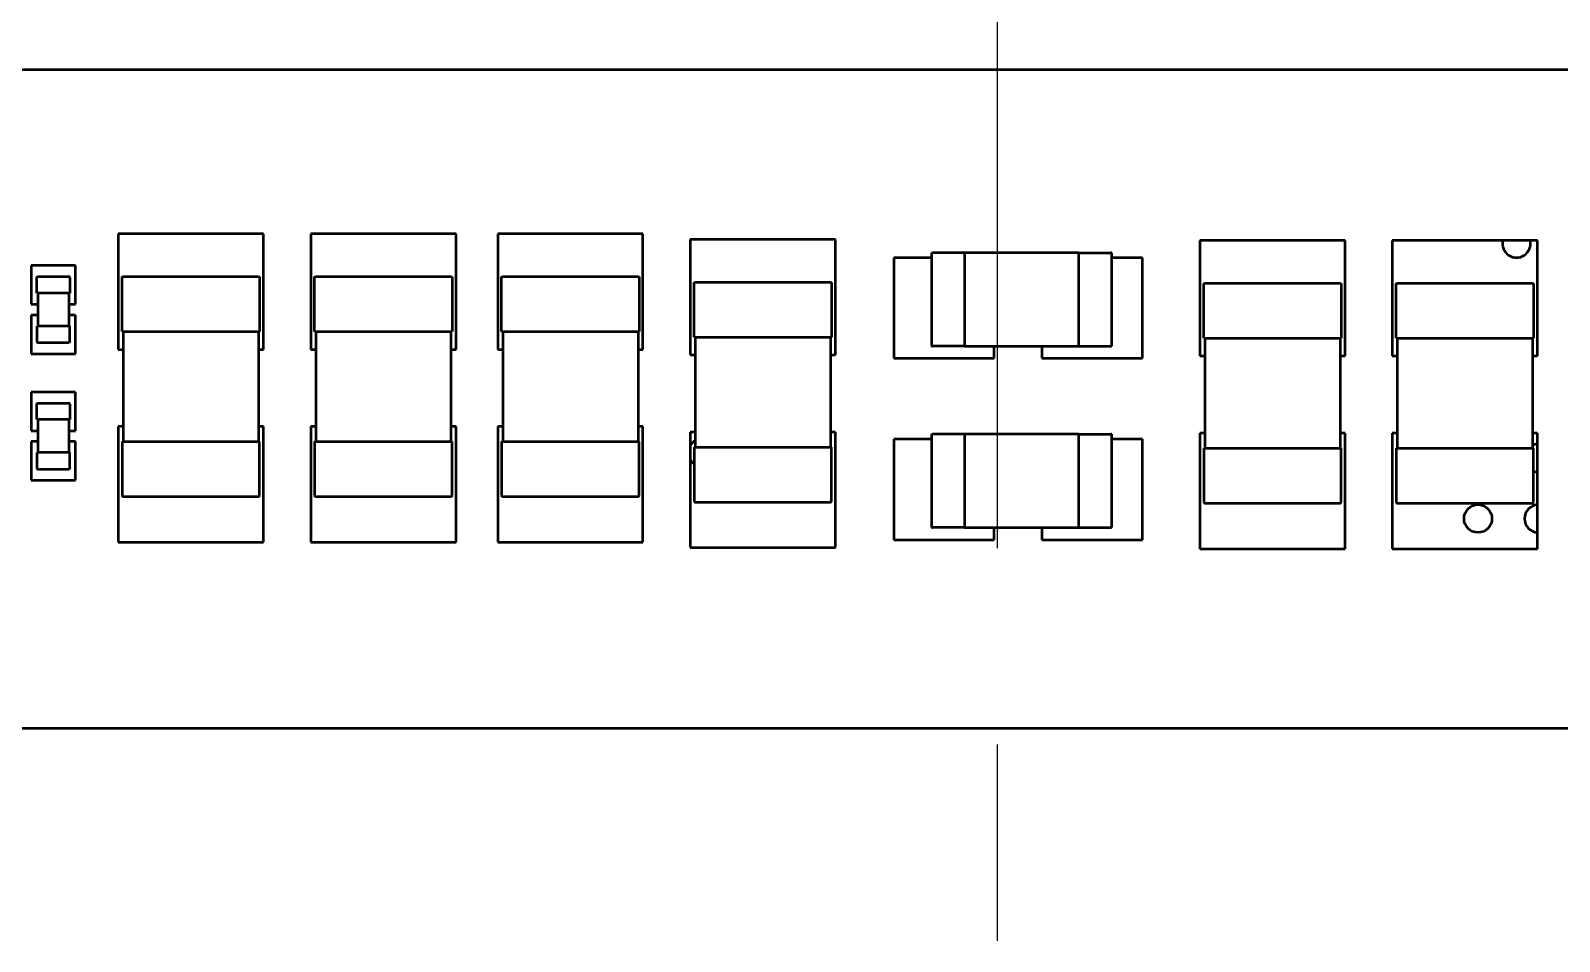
# Model space of a CAD drawing. Header units: millimetres. Extents: x 22 to 202, y 169 to 282.
# Drawn here: x 107.06 to 120.96, y 229.46 to 237.74 of the extents above; entities that cross this region are included whole.
import ezdxf

# ---------------------------------------------------------------- set-up
doc = ezdxf.new("R2010")
doc.units = ezdxf.units.MM
doc.header["$LTSCALE"] = 0.75
doc.linetypes.add('CENTER2', pattern=[28.575, 19.05, -3.175, 3.175, -3.175])
doc.layers.add('Smart Centers', color=7, linetype='CENTER2', lineweight=25)
doc.layers.add('Visible', color=7, linetype='Continuous', lineweight=50)

# ---------------------------------------------------------------- blocks, each defined once
blk = doc.blocks.new('*U21')
at = {"layer": 'Smart Centers', "color": 0, "ltscale": 0.75, "transparency": 16777216}
blk.add_line((0, -19.000016), (0, 19.000016), dxfattribs=at)

msp = doc.modelspace()

# ---------------------------------------------------------------- linework, layer by layer
at = {"layer": 'Visible'}
for p, q in [((95.352, 237.386), (136.351, 237.386)), ((107.859, 235.891), (107.859, 234.84)), ((109.179, 235.891), (107.859, 235.891)), ((109.179, 234.84), (109.179, 235.891)), ((109.609, 235.891), (109.609, 234.84)), ((110.93, 235.891), (109.609, 235.891)), ((110.93, 234.84), (110.93, 235.891)), ((111.309, 235.891), (111.309, 234.84)), ((112.63, 235.891), (111.309, 235.891)), ((112.63, 234.84), (112.63, 235.891)), ((113.06, 235.841), (113.06, 234.79)), ((114.381, 235.841), (113.06, 235.841)), ((114.381, 234.79), (114.381, 235.841)), ((117.692, 235.831), (117.692, 234.781)), ((119.013, 235.831), (117.692, 235.831)), ((119.013, 234.781), (119.013, 235.831)), ((119.442, 235.831), (119.442, 234.781)), ((120.763, 235.831), (119.442, 235.831)), ((120.763, 234.781), (120.763, 235.831)), ((114.91, 235.674), (114.91, 234.76)), ((115.254, 235.674), (114.91, 235.674)), ((115.254, 235.72), (115.254, 234.87)), ((115.254, 235.72), (115.261, 235.72)), ((115.554, 235.72), (115.261, 235.72)), ((115.554, 235.72), (115.554, 234.87)), ((116.594, 235.72), (115.554, 235.72)), ((116.594, 235.72), (116.886, 235.72)), ((116.594, 234.87), (116.594, 235.72)), ((116.894, 235.72), (116.886, 235.72)), ((116.894, 234.87), (116.894, 235.72)), ((117.171, 235.674), (116.894, 235.674)), ((117.171, 234.76), (117.171, 235.674)), ((107.068, 235.603), (107.068, 235.251)), ((107.47, 235.603), (107.068, 235.603)), ((107.119, 235.352), (107.119, 235.492)), ((107.129, 235.502), (107.409, 235.502)), ((107.419, 235.492), (107.419, 235.352)), ((107.47, 235.251), (107.47, 235.603)), ((107.894, 235.002), (107.894, 235.492)), ((107.904, 235.502), (109.134, 235.502)), ((109.144, 235.492), (109.144, 235.002)), ((109.644, 235.002), (109.644, 235.492)), ((109.654, 235.502), (110.884, 235.502)), ((110.894, 235.492), (110.894, 235.002)), ((111.345, 235.002), (111.345, 235.492)), ((111.355, 235.502), (112.585, 235.502)), ((112.595, 235.492), (112.595, 235.002)), ((107.119, 235.352), (107.129, 235.352)), ((107.409, 235.352), (107.129, 235.352)), ((107.129, 235.352), (107.129, 235.052)), ((107.409, 235.352), (107.419, 235.352)), ((107.409, 235.352), (107.409, 235.052)), ((113.095, 234.952), (113.095, 235.442)), ((113.105, 235.452), (114.335, 235.452)), ((114.345, 235.442), (114.345, 234.952)), ((117.728, 234.942), (117.728, 235.432)), ((117.738, 235.442), (118.968, 235.442)), ((118.978, 235.432), (118.978, 234.942)), ((119.478, 234.942), (119.478, 235.432)), ((119.488, 235.442), (120.718, 235.442)), ((120.728, 235.432), (120.728, 234.942)), ((107.068, 235.251), (107.129, 235.251)), ((107.409, 235.251), (107.47, 235.251)), ((107.068, 235.153), (107.068, 234.801)), ((107.129, 235.153), (107.068, 235.153)), ((107.47, 235.153), (107.409, 235.153)), ((107.47, 234.801), (107.47, 235.153)), ((107.119, 235.052), (107.129, 235.052)), ((107.119, 235.052), (107.119, 234.912)), ((107.409, 235.052), (107.129, 235.052)), ((107.409, 235.052), (107.419, 235.052)), ((107.419, 234.912), (107.419, 235.052)), ((107.894, 235.002), (107.904, 235.002)), ((107.904, 235.002), (109.134, 235.002)), ((107.904, 235.002), (107.904, 234.002)), ((109.134, 235.002), (109.144, 235.002)), ((109.134, 235.002), (109.134, 234.002)), ((109.644, 235.002), (109.654, 235.002)), ((109.654, 235.002), (110.884, 235.002)), ((109.654, 235.002), (109.654, 234.002)), ((110.884, 235.002), (110.894, 235.002)), ((110.884, 235.002), (110.884, 234.002)), ((111.345, 235.002), (111.355, 235.002)), ((111.355, 235.002), (112.585, 235.002)), ((111.355, 235.002), (111.355, 234.002)), ((112.585, 235.002), (112.595, 235.002)), ((112.585, 235.002), (112.585, 234.002)), ((113.095, 234.952), (113.105, 234.952)), ((113.105, 234.952), (114.335, 234.952)), ((113.105, 234.952), (113.105, 233.952)), ((114.335, 234.952), (114.345, 234.952)), ((114.335, 234.952), (114.335, 233.952)), ((117.728, 234.942), (117.738, 234.942)), ((117.738, 234.942), (118.968, 234.942)), ((117.738, 234.942), (117.738, 233.942)), ((118.968, 234.942), (118.978, 234.942)), ((118.968, 234.942), (118.968, 233.942)), ((119.478, 234.942), (119.488, 234.942)), ((119.488, 234.942), (120.718, 234.942)), ((119.488, 234.942), (119.488, 233.942)), ((120.718, 234.942), (120.728, 234.942)), ((120.718, 234.942), (120.718, 233.942)), ((107.068, 234.801), (107.47, 234.801)), ((107.129, 234.902), (107.409, 234.902)), ((107.859, 234.84), (107.904, 234.84)), ((109.134, 234.84), (109.179, 234.84)), ((109.609, 234.84), (109.654, 234.84)), ((110.884, 234.84), (110.93, 234.84)), ((111.309, 234.84), (111.355, 234.84)), ((112.585, 234.84), (112.63, 234.84)), ((113.06, 234.79), (113.105, 234.79)), ((114.335, 234.79), (114.381, 234.79)), ((115.254, 234.87), (115.261, 234.87)), ((115.554, 234.87), (115.261, 234.87)), ((115.554, 234.87), (116.594, 234.87)), ((115.824, 234.76), (115.824, 234.87)), ((116.256, 234.87), (116.256, 234.76)), ((116.594, 234.87), (116.886, 234.87)), ((116.894, 234.87), (116.886, 234.87)), ((117.692, 234.781), (117.738, 234.781)), ((118.968, 234.781), (119.013, 234.781)), ((119.442, 234.781), (119.488, 234.781)), ((120.718, 234.781), (120.763, 234.781)), ((114.91, 234.76), (115.824, 234.76)), ((116.256, 234.76), (117.171, 234.76)), ((107.068, 234.453), (107.068, 234.101)), ((107.47, 234.453), (107.068, 234.453)), ((107.47, 234.101), (107.47, 234.453)), ((107.119, 234.202), (107.119, 234.342)), ((107.129, 234.352), (107.409, 234.352)), ((107.419, 234.342), (107.419, 234.202)), ((107.068, 234.101), (107.129, 234.101)), ((107.119, 234.202), (107.129, 234.202)), ((107.409, 234.202), (107.129, 234.202)), ((107.129, 234.202), (107.129, 233.902)), ((107.409, 234.202), (107.419, 234.202)), ((107.409, 234.202), (107.409, 233.902)), ((107.409, 234.101), (107.47, 234.101)), ((107.859, 234.139), (107.859, 233.088)), ((107.904, 234.139), (107.859, 234.139)), ((109.179, 234.139), (109.134, 234.139)), ((109.179, 233.088), (109.179, 234.139)), ((109.609, 234.139), (109.609, 233.088)), ((109.654, 234.139), (109.609, 234.139)), ((110.93, 234.139), (110.884, 234.139)), ((110.93, 233.088), (110.93, 234.139)), ((111.309, 234.139), (111.309, 233.088)), ((111.355, 234.139), (111.309, 234.139)), ((112.63, 234.139), (112.585, 234.139)), ((112.63, 233.088), (112.63, 234.139)), ((113.06, 234.088), (113.06, 233.038)), ((113.105, 234.088), (113.06, 234.088)), ((114.381, 234.088), (114.335, 234.088)), ((114.381, 233.038), (114.381, 234.088)), ((107.068, 234.003), (107.068, 233.651)), ((107.129, 234.003), (107.068, 234.003)), ((107.47, 234.003), (107.409, 234.003)), ((107.47, 233.651), (107.47, 234.003)), ((107.894, 234.002), (107.894, 233.512)), ((107.894, 234.002), (107.904, 234.002)), ((107.904, 234.002), (109.134, 234.002)), ((109.134, 234.002), (109.144, 234.002)), ((109.144, 233.512), (109.144, 234.002)), ((109.644, 234.002), (109.644, 233.512)), ((109.644, 234.002), (109.654, 234.002)), ((109.654, 234.002), (110.884, 234.002)), ((110.884, 234.002), (110.894, 234.002)), ((110.894, 233.512), (110.894, 234.002)), ((111.345, 234.002), (111.345, 233.512)), ((111.345, 234.002), (111.355, 234.002)), ((111.355, 234.002), (112.585, 234.002)), ((112.585, 234.002), (112.595, 234.002)), ((112.595, 233.512), (112.595, 234.002)), ((113.095, 233.952), (113.095, 233.462)), ((113.095, 233.952), (113.105, 233.952)), ((113.105, 233.952), (114.335, 233.952)), ((114.335, 233.952), (114.345, 233.952)), ((114.345, 233.462), (114.345, 233.952)), ((114.91, 234.024), (114.91, 233.11)), ((115.254, 234.024), (114.91, 234.024)), ((115.254, 234.07), (115.254, 233.22)), ((115.254, 234.07), (115.261, 234.07)), ((115.554, 234.07), (115.261, 234.07)), ((115.554, 234.07), (115.554, 233.22)), ((116.594, 234.07), (115.554, 234.07)), ((116.594, 234.07), (116.886, 234.07)), ((116.594, 233.22), (116.594, 234.07)), ((116.894, 234.07), (116.886, 234.07)), ((116.894, 233.22), (116.894, 234.07)), ((117.171, 234.024), (116.894, 234.024)), ((117.171, 233.11), (117.171, 234.024)), ((117.692, 234.079), (117.692, 233.028)), ((117.738, 234.079), (117.692, 234.079)), ((119.013, 234.079), (118.968, 234.079)), ((119.013, 233.028), (119.013, 234.079)), ((119.442, 234.079), (119.442, 233.028)), ((119.488, 234.079), (119.442, 234.079)), ((120.763, 234.079), (120.718, 234.079)), ((120.763, 233.028), (120.763, 234.079)), ((107.119, 233.902), (107.129, 233.902)), ((107.119, 233.902), (107.119, 233.762)), ((107.409, 233.902), (107.129, 233.902)), ((107.409, 233.902), (107.419, 233.902)), ((107.419, 233.762), (107.419, 233.902)), ((117.728, 233.942), (117.728, 233.452)), ((117.728, 233.942), (117.738, 233.942)), ((117.738, 233.942), (118.968, 233.942)), ((118.968, 233.942), (118.978, 233.942)), ((118.978, 233.452), (118.978, 233.942)), ((119.478, 233.942), (119.478, 233.452)), ((119.478, 233.942), (119.488, 233.942)), ((119.488, 233.942), (120.718, 233.942)), ((120.718, 233.942), (120.728, 233.942)), ((120.728, 233.452), (120.728, 233.942)), ((107.129, 233.752), (107.409, 233.752)), ((107.068, 233.651), (107.47, 233.651)), ((107.904, 233.502), (109.134, 233.502)), ((109.654, 233.502), (110.884, 233.502)), ((111.355, 233.502), (112.585, 233.502)), ((113.105, 233.452), (114.335, 233.452)), ((117.738, 233.442), (118.968, 233.442)), ((119.488, 233.442), (120.718, 233.442)), ((115.254, 233.22), (115.261, 233.22)), ((115.554, 233.22), (115.261, 233.22)), ((115.554, 233.22), (116.594, 233.22)), ((115.824, 233.11), (115.824, 233.22)), ((116.256, 233.22), (116.256, 233.11)), ((116.594, 233.22), (116.886, 233.22)), ((116.894, 233.22), (116.886, 233.22)), ((107.859, 233.088), (109.179, 233.088)), ((109.609, 233.088), (110.93, 233.088)), ((111.309, 233.088), (112.63, 233.088)), ((113.06, 233.038), (114.381, 233.038)), ((114.91, 233.11), (115.824, 233.11)), ((116.256, 233.11), (117.171, 233.11)), ((117.692, 233.028), (119.013, 233.028)), ((119.442, 233.028), (120.763, 233.028)), ((122.553, 231.393), (99.553, 231.393))]:
    msp.add_line(p, q, dxfattribs=at)
msp.add_circle((120.222, 233.302), 0.127, dxfattribs=at)
for centre, radius, start, end in [((120.572, 235.802), 0.127, 166.7347, 13.2653), ((107.409, 235.492), 0.01, 0, 90), ((107.129, 234.912), 0.01, 180, 270), ((107.409, 234.342), 0.01, 0, 90), ((113.17, 233.902), 0.127, 120.767, 150.429), ((120.772, 233.852), 0.127, 94.137, 115.4898), ((113.17, 233.902), 0.127, 209.571, 233.8113), ((107.129, 233.762), 0.01, 180, 270), ((120.772, 233.852), 0.127, 249.4238, 265.863), ((107.904, 233.512), 0.01, 180, 270), ((109.134, 233.512), 0.01, 270, 0), ((109.654, 233.512), 0.01, 180, 270), ((110.884, 233.512), 0.01, 270, 0), ((111.355, 233.512), 0.01, 180, 270), ((112.585, 233.512), 0.01, 270, 0), ((113.105, 233.462), 0.01, 180, 270), ((114.335, 233.462), 0.01, 270, 0), ((117.738, 233.452), 0.01, 180, 270), ((118.968, 233.452), 0.01, 270, 0), ((119.488, 233.452), 0.01, 180, 270), ((120.772, 233.302), 0.127, 94.137, 265.863), ((120.718, 233.452), 0.01, 270, 0)]:
    msp.add_arc(centre, radius, start, end, dxfattribs=at)
at = {"layer": 'Visible', "extrusion": (0, 0, -1)}
for centre, start, end in [((-107.129, 235.492), 0, 90), ((-107.904, 235.492), 0, 90), ((-109.134, 235.492), 90, 180), ((-109.654, 235.492), 0, 90), ((-110.884, 235.492), 90, 180), ((-111.355, 235.492), 0, 90), ((-112.585, 235.492), 90, 180), ((-113.105, 235.442), 0, 90), ((-114.335, 235.442), 90, 180), ((-117.738, 235.432), 0, 90), ((-118.968, 235.432), 90, 180), ((-119.488, 235.432), 0, 90), ((-120.718, 235.432), 90, 180), ((-107.409, 234.912), 180, 270), ((-107.129, 234.342), 0, 90), ((-107.409, 233.762), 180, 270)]:
    msp.add_arc(centre, 0.01, start, end, dxfattribs=at)

# ---------------------------------------------------------------- block references
at = {"layer": 'Smart Centers', "ltscale": 0.75}
msp.add_blockref('*U21', (115.852, 219.886), dxfattribs=at)

doc.saveas('drawing.dxf')
